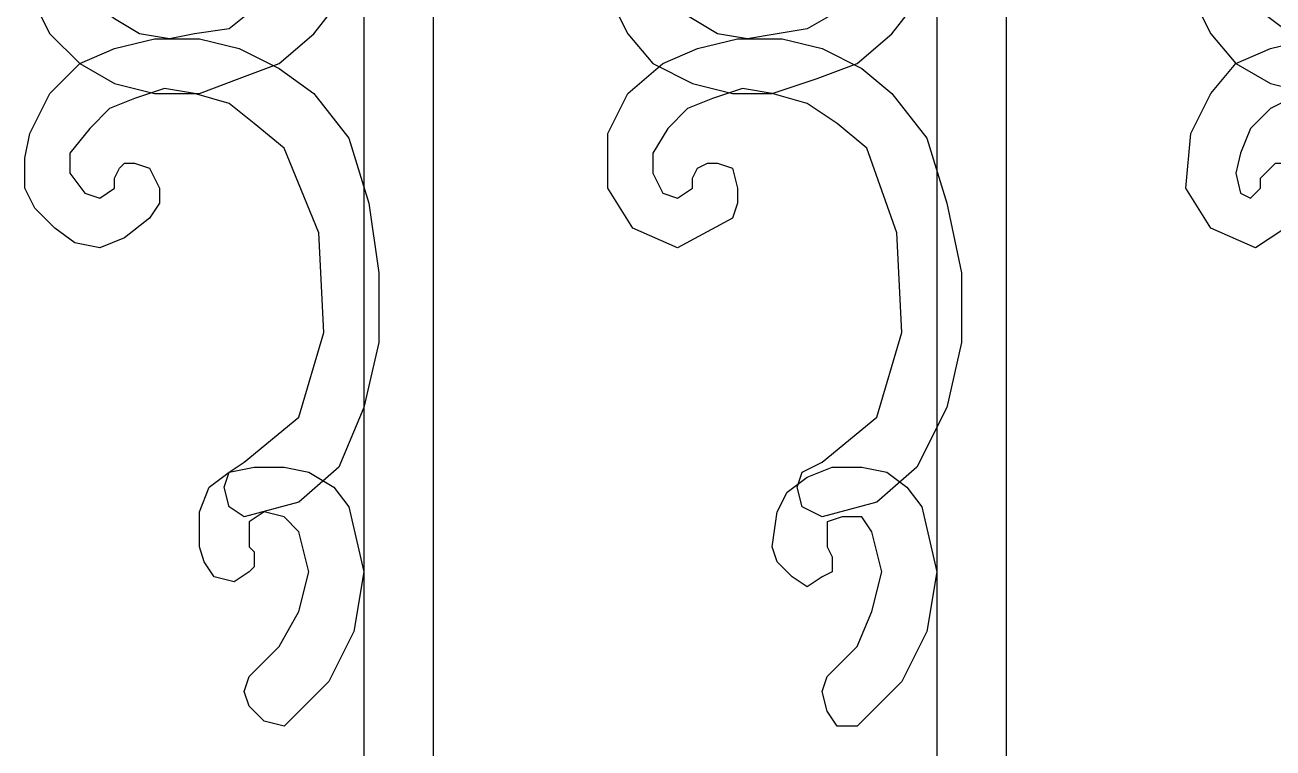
# Model space of a CAD drawing. Header units: centimetres. Extents: x -51 to 47, y -44 to 100.
# Drawn here: x -24.88 to -1.85, y 48.43 to 61.77 of the extents above; entities that cross this region are included whole.
import ezdxf

# ---------------------------------------------------------------- set-up
doc = ezdxf.new("R2010")
doc.units = ezdxf.units.CM
doc.header["$MEASUREMENT"] = 0
doc.layers.add('layer 1', color=7, linetype='Continuous')

msp = doc.modelspace()

# ---------------------------------------------------------------- linework, layer by layer
at = {"layer": 'layer 1', "color": 108}
for points, knots in [([(-18.62597, 42.30097), (-18.62597, 42.30097), (-18.62597, 79.35236), (-18.62597, 79.35236), (-18.62597, 79.35236), (-18.62597, 79.35236), (-17.33883, 79.35236), (-17.33883, 79.35236), (-17.33883, 79.35236), (-17.33883, 79.35236), (-17.33883, 42.30097), (-17.33883, 42.30097), (-17.33883, 42.30097), (-17.33883, 42.30097), (-18.62597, 42.30097), (-18.62597, 42.30097)], [0, 0, 0, 0, 0.25, 0.25, 0.25, 0.25, 0.5, 0.5, 0.5, 0.5, 0.75, 0.75, 0.75, 0.75, 1, 1, 1, 1]), ([(-8.053, 42.30097), (-8.053, 42.30097), (-8.053, 79.35236), (-8.053, 79.35236), (-8.053, 79.35236), (-8.053, 79.35236), (-6.76585, 79.35236), (-6.76585, 79.35236), (-6.76585, 79.35236), (-6.76585, 79.35236), (-6.76585, 42.30097), (-6.76585, 42.30097), (-6.76585, 42.30097), (-6.76585, 42.30097), (-8.053, 42.30097), (-8.053, 42.30097)], [0, 0, 0, 0, 0.25, 0.25, 0.25, 0.25, 0.5, 0.5, 0.5, 0.5, 0.75, 0.75, 0.75, 0.75, 1, 1, 1, 1]), ([(-23.22292, 63.17111), (-23.22292, 63.17111), (-23.49874, 63.44693), (-23.49874, 63.44693), (-23.49874, 63.44693), (-23.49874, 63.44693), (-23.77455, 63.35499), (-23.77455, 63.35499), (-23.77455, 63.35499), (-23.77455, 63.35499), (-23.95843, 63.07917), (-23.95843, 63.07917), (-23.95843, 63.07917), (-23.95843, 63.07917), (-23.86649, 62.61948), (-23.86649, 62.61948), (-23.86649, 62.61948), (-23.86649, 62.61948), (-23.59068, 62.15978), (-23.59068, 62.15978), (-23.59068, 62.15978), (-23.59068, 62.15978), (-23.22292, 61.88397), (-23.22292, 61.88397), (-23.22292, 61.88397), (-23.22292, 61.88397), (-22.76323, 61.60815), (-22.76323, 61.60815), (-22.76323, 61.60815), (-22.76323, 61.60815), (-22.21159, 61.51621), (-22.21159, 61.51621), (-22.21159, 61.51621), (-22.21159, 61.51621), (-21.7519, 61.60815), (-21.7519, 61.60815), (-21.7519, 61.60815), (-21.7519, 61.60815), (-21.10832, 61.70009), (-21.10832, 61.70009), (-21.10832, 61.70009), (-21.10832, 61.70009), (-20.64863, 62.06784), (-20.64863, 62.06784), (-20.64863, 62.06784), (-20.64863, 62.06784), (-20.097, 62.52754), (-20.097, 62.52754), (-20.097, 62.52754), (-20.097, 62.52754), (-19.45342, 64.0905), (-19.45342, 64.0905), (-19.45342, 64.0905), (-19.45342, 64.0905), (-19.36148, 65.83734), (-19.36148, 65.83734), (-19.36148, 65.83734), (-19.36148, 65.83734), (-19.72924, 67.49224), (-19.72924, 67.49224), (-19.72924, 67.49224), (-19.72924, 67.49224), (-20.74057, 68.31969), (-20.74057, 68.31969), (-20.74057, 68.31969), (-20.74057, 68.31969), (-21.10832, 68.50357), (-21.10832, 68.50357), (-21.10832, 68.50357), (-21.10832, 68.50357), (-21.20026, 68.87133), (-21.20026, 68.87133), (-21.20026, 68.87133), (-21.20026, 68.87133), (-21.10832, 69.14714), (-21.10832, 69.14714), (-21.10832, 69.14714), (-21.10832, 69.14714), (-20.74057, 69.33102), (-20.74057, 69.33102), (-20.74057, 69.33102), (-20.74057, 69.33102), (-19.72924, 69.0552), (-19.72924, 69.0552), (-19.72924, 69.0552), (-19.72924, 69.0552), (-18.99373, 68.41163), (-18.99373, 68.41163), (-18.99373, 68.41163), (-18.99373, 68.41163), (-18.4421, 67.30836), (-18.4421, 67.30836), (-18.4421, 67.30836), (-18.4421, 67.30836), (-18.25822, 66.11316), (-18.25822, 66.11316), (-18.25822, 66.11316), (-18.25822, 66.11316), (-18.25822, 64.82601), (-18.25822, 64.82601), (-18.25822, 64.82601), (-18.25822, 64.82601), (-18.4421, 63.53887), (-18.4421, 63.53887), (-18.4421, 63.53887), (-18.4421, 63.53887), (-18.90179, 62.4356), (-18.90179, 62.4356), (-18.90179, 62.4356), (-18.90179, 62.4356), (-19.54536, 61.60815), (-19.54536, 61.60815), (-19.54536, 61.60815), (-19.54536, 61.60815), (-20.18894, 61.05652), (-20.18894, 61.05652), (-20.18894, 61.05652), (-20.18894, 61.05652), (-20.92445, 60.7807), (-20.92445, 60.7807), (-20.92445, 60.7807), (-20.92445, 60.7807), (-21.65996, 60.50488), (-21.65996, 60.50488), (-21.65996, 60.50488), (-21.65996, 60.50488), (-22.48741, 60.50488), (-22.48741, 60.50488), (-22.48741, 60.50488), (-22.48741, 60.50488), (-23.22292, 60.68876), (-23.22292, 60.68876), (-23.22292, 60.68876), (-23.22292, 60.68876), (-23.86649, 61.05652), (-23.86649, 61.05652), (-23.86649, 61.05652), (-23.86649, 61.05652), (-24.41813, 61.60815), (-24.41813, 61.60815), (-24.41813, 61.60815), (-24.41813, 61.60815), (-24.78588, 62.34366), (-24.78588, 62.34366), (-24.78588, 62.34366), (-24.78588, 62.34366), (-24.78588, 63.35499), (-24.78588, 63.35499), (-24.78588, 63.35499), (-24.78588, 63.35499), (-24.23425, 64.0905), (-24.23425, 64.0905), (-24.23425, 64.0905), (-24.23425, 64.0905), (-23.49874, 64.36632), (-23.49874, 64.36632), (-23.49874, 64.36632), (-23.49874, 64.36632), (-22.57935, 63.90662), (-22.57935, 63.90662), (-22.57935, 63.90662), (-22.57935, 63.90662), (-22.39547, 63.63081), (-22.39547, 63.63081), (-22.39547, 63.63081), (-22.39547, 63.63081), (-22.39547, 63.26305), (-22.39547, 63.26305), (-22.39547, 63.26305), (-22.39547, 63.26305), (-22.57935, 62.98723), (-22.57935, 62.98723), (-22.57935, 62.98723), (-22.57935, 62.98723), (-22.85516, 62.8953), (-22.85516, 62.8953), (-22.85516, 62.8953), (-22.85516, 62.8953), (-23.03904, 62.8953), (-23.03904, 62.8953), (-23.03904, 62.8953), (-23.03904, 62.8953), (-23.13098, 62.98723), (-23.13098, 62.98723), (-23.13098, 62.98723), (-23.13098, 62.98723), (-23.22292, 63.07917), (-23.22292, 63.07917), (-23.22292, 63.07917), (-23.22292, 63.07917), (-23.22292, 63.17111), (-23.22292, 63.17111)], [0, 0, 0, 0, 0.02083333, 0.02083333, 0.02083333, 0.02083333, 0.04166667, 0.04166667, 0.04166667, 0.04166667, 0.0625, 0.0625, 0.0625, 0.0625, 0.08333333, 0.08333333, 0.08333333, 0.08333333, 0.10416667, 0.10416667, 0.10416667, 0.10416667, 0.125, 0.125, 0.125, 0.125, 0.14583333, 0.14583333, 0.14583333, 0.14583333, 0.16666667, 0.16666667, 0.16666667, 0.16666667, 0.1875, 0.1875, 0.1875, 0.1875, 0.20833333, 0.20833333, 0.20833333, 0.20833333, 0.22916667, 0.22916667, 0.22916667, 0.22916667, 0.25, 0.25, 0.25, 0.25, 0.27083333, 0.27083333, 0.27083333, 0.27083333, 0.29166667, 0.29166667, 0.29166667, 0.29166667, 0.3125, 0.3125, 0.3125, 0.3125, 0.33333333, 0.33333333, 0.33333333, 0.33333333, 0.35416667, 0.35416667, 0.35416667, 0.35416667, 0.375, 0.375, 0.375, 0.375, 0.39583333, 0.39583333, 0.39583333, 0.39583333, 0.41666667, 0.41666667, 0.41666667, 0.41666667, 0.4375, 0.4375, 0.4375, 0.4375, 0.45833333, 0.45833333, 0.45833333, 0.45833333, 0.47916667, 0.47916667, 0.47916667, 0.47916667, 0.5, 0.5, 0.5, 0.5, 0.52083333, 0.52083333, 0.52083333, 0.52083333, 0.54166667, 0.54166667, 0.54166667, 0.54166667, 0.5625, 0.5625, 0.5625, 0.5625, 0.58333333, 0.58333333, 0.58333333, 0.58333333, 0.60416667, 0.60416667, 0.60416667, 0.60416667, 0.625, 0.625, 0.625, 0.625, 0.64583333, 0.64583333, 0.64583333, 0.64583333, 0.66666667, 0.66666667, 0.66666667, 0.66666667, 0.6875, 0.6875, 0.6875, 0.6875, 0.70833333, 0.70833333, 0.70833333, 0.70833333, 0.72916667, 0.72916667, 0.72916667, 0.72916667, 0.75, 0.75, 0.75, 0.75, 0.77083333, 0.77083333, 0.77083333, 0.77083333, 0.79166667, 0.79166667, 0.79166667, 0.79166667, 0.8125, 0.8125, 0.8125, 0.8125, 0.83333333, 0.83333333, 0.83333333, 0.83333333, 0.85416667, 0.85416667, 0.85416667, 0.85416667, 0.875, 0.875, 0.875, 0.875, 0.89583333, 0.89583333, 0.89583333, 0.89583333, 0.91666667, 0.91666667, 0.91666667, 0.91666667, 0.9375, 0.9375, 0.9375, 0.9375, 0.95833333, 0.95833333, 0.95833333, 0.95833333, 0.97916667, 0.97916667, 0.97916667, 0.97916667, 1, 1, 1, 1]), ([(-12.558, 63.17111), (-12.558, 63.17111), (-12.74188, 63.44693), (-12.74188, 63.44693), (-12.74188, 63.44693), (-12.74188, 63.44693), (-13.0177, 63.35499), (-13.0177, 63.35499), (-13.0177, 63.35499), (-13.0177, 63.35499), (-13.20158, 63.07917), (-13.20158, 63.07917), (-13.20158, 63.07917), (-13.20158, 63.07917), (-13.29352, 62.61948), (-13.29352, 62.61948), (-13.29352, 62.61948), (-13.29352, 62.61948), (-13.0177, 62.15978), (-13.0177, 62.15978), (-13.0177, 62.15978), (-13.0177, 62.15978), (-12.558, 61.88397), (-12.558, 61.88397), (-12.558, 61.88397), (-12.558, 61.88397), (-12.09831, 61.60815), (-12.09831, 61.60815), (-12.09831, 61.60815), (-12.09831, 61.60815), (-11.54668, 61.51621), (-11.54668, 61.51621), (-11.54668, 61.51621), (-11.54668, 61.51621), (-10.99504, 61.60815), (-10.99504, 61.60815), (-10.99504, 61.60815), (-10.99504, 61.60815), (-10.44341, 61.70009), (-10.44341, 61.70009), (-10.44341, 61.70009), (-10.44341, 61.70009), (-9.79984, 62.06784), (-9.79984, 62.06784), (-9.79984, 62.06784), (-9.79984, 62.06784), (-9.2482, 62.52754), (-9.2482, 62.52754), (-9.2482, 62.52754), (-9.2482, 62.52754), (-8.60463, 64.0905), (-8.60463, 64.0905), (-8.60463, 64.0905), (-8.60463, 64.0905), (-8.51269, 65.83734), (-8.51269, 65.83734), (-8.51269, 65.83734), (-8.51269, 65.83734), (-9.06432, 67.49224), (-9.06432, 67.49224), (-9.06432, 67.49224), (-9.06432, 67.49224), (-10.07565, 68.31969), (-10.07565, 68.31969), (-10.07565, 68.31969), (-10.07565, 68.31969), (-10.35147, 68.50357), (-10.35147, 68.50357), (-10.35147, 68.50357), (-10.35147, 68.50357), (-10.44341, 68.87133), (-10.44341, 68.87133), (-10.44341, 68.87133), (-10.44341, 68.87133), (-10.35147, 69.14714), (-10.35147, 69.14714), (-10.35147, 69.14714), (-10.35147, 69.14714), (-10.07565, 69.33102), (-10.07565, 69.33102), (-10.07565, 69.33102), (-10.07565, 69.33102), (-9.06432, 69.0552), (-9.06432, 69.0552), (-9.06432, 69.0552), (-9.06432, 69.0552), (-8.32881, 68.41163), (-8.32881, 68.41163), (-8.32881, 68.41163), (-8.32881, 68.41163), (-7.77718, 67.30836), (-7.77718, 67.30836), (-7.77718, 67.30836), (-7.77718, 67.30836), (-7.5933, 66.11316), (-7.5933, 66.11316), (-7.5933, 66.11316), (-7.5933, 66.11316), (-7.5933, 64.82601), (-7.5933, 64.82601), (-7.5933, 64.82601), (-7.5933, 64.82601), (-7.77718, 63.53887), (-7.77718, 63.53887), (-7.77718, 63.53887), (-7.77718, 63.53887), (-8.23687, 62.4356), (-8.23687, 62.4356), (-8.23687, 62.4356), (-8.23687, 62.4356), (-8.88045, 61.60815), (-8.88045, 61.60815), (-8.88045, 61.60815), (-8.88045, 61.60815), (-9.52402, 61.05652), (-9.52402, 61.05652), (-9.52402, 61.05652), (-9.52402, 61.05652), (-10.25953, 60.7807), (-10.25953, 60.7807), (-10.25953, 60.7807), (-10.25953, 60.7807), (-11.08698, 60.50488), (-11.08698, 60.50488), (-11.08698, 60.50488), (-11.08698, 60.50488), (-11.82249, 60.50488), (-11.82249, 60.50488), (-11.82249, 60.50488), (-11.82249, 60.50488), (-12.558, 60.68876), (-12.558, 60.68876), (-12.558, 60.68876), (-12.558, 60.68876), (-13.29352, 61.05652), (-13.29352, 61.05652), (-13.29352, 61.05652), (-13.29352, 61.05652), (-13.75321, 61.60815), (-13.75321, 61.60815), (-13.75321, 61.60815), (-13.75321, 61.60815), (-14.12097, 62.34366), (-14.12097, 62.34366), (-14.12097, 62.34366), (-14.12097, 62.34366), (-14.12097, 63.35499), (-14.12097, 63.35499), (-14.12097, 63.35499), (-14.12097, 63.35499), (-13.56933, 64.0905), (-13.56933, 64.0905), (-13.56933, 64.0905), (-13.56933, 64.0905), (-12.74188, 64.36632), (-12.74188, 64.36632), (-12.74188, 64.36632), (-12.74188, 64.36632), (-11.82249, 63.90662), (-11.82249, 63.90662), (-11.82249, 63.90662), (-11.82249, 63.90662), (-11.73055, 63.63081), (-11.73055, 63.63081), (-11.73055, 63.63081), (-11.73055, 63.63081), (-11.73055, 63.26305), (-11.73055, 63.26305), (-11.73055, 63.26305), (-11.73055, 63.26305), (-11.82249, 62.98723), (-11.82249, 62.98723), (-11.82249, 62.98723), (-11.82249, 62.98723), (-12.00637, 62.8953), (-12.00637, 62.8953), (-12.00637, 62.8953), (-12.00637, 62.8953), (-12.28219, 62.8953), (-12.28219, 62.8953), (-12.28219, 62.8953), (-12.28219, 62.8953), (-12.37413, 62.98723), (-12.37413, 62.98723), (-12.37413, 62.98723), (-12.37413, 62.98723), (-12.558, 63.07917), (-12.558, 63.07917), (-12.558, 63.07917), (-12.558, 63.07917), (-12.558, 63.17111), (-12.558, 63.17111)], [0, 0, 0, 0, 0.02083333, 0.02083333, 0.02083333, 0.02083333, 0.04166667, 0.04166667, 0.04166667, 0.04166667, 0.0625, 0.0625, 0.0625, 0.0625, 0.08333333, 0.08333333, 0.08333333, 0.08333333, 0.10416667, 0.10416667, 0.10416667, 0.10416667, 0.125, 0.125, 0.125, 0.125, 0.14583333, 0.14583333, 0.14583333, 0.14583333, 0.16666667, 0.16666667, 0.16666667, 0.16666667, 0.1875, 0.1875, 0.1875, 0.1875, 0.20833333, 0.20833333, 0.20833333, 0.20833333, 0.22916667, 0.22916667, 0.22916667, 0.22916667, 0.25, 0.25, 0.25, 0.25, 0.27083333, 0.27083333, 0.27083333, 0.27083333, 0.29166667, 0.29166667, 0.29166667, 0.29166667, 0.3125, 0.3125, 0.3125, 0.3125, 0.33333333, 0.33333333, 0.33333333, 0.33333333, 0.35416667, 0.35416667, 0.35416667, 0.35416667, 0.375, 0.375, 0.375, 0.375, 0.39583333, 0.39583333, 0.39583333, 0.39583333, 0.41666667, 0.41666667, 0.41666667, 0.41666667, 0.4375, 0.4375, 0.4375, 0.4375, 0.45833333, 0.45833333, 0.45833333, 0.45833333, 0.47916667, 0.47916667, 0.47916667, 0.47916667, 0.5, 0.5, 0.5, 0.5, 0.52083333, 0.52083333, 0.52083333, 0.52083333, 0.54166667, 0.54166667, 0.54166667, 0.54166667, 0.5625, 0.5625, 0.5625, 0.5625, 0.58333333, 0.58333333, 0.58333333, 0.58333333, 0.60416667, 0.60416667, 0.60416667, 0.60416667, 0.625, 0.625, 0.625, 0.625, 0.64583333, 0.64583333, 0.64583333, 0.64583333, 0.66666667, 0.66666667, 0.66666667, 0.66666667, 0.6875, 0.6875, 0.6875, 0.6875, 0.70833333, 0.70833333, 0.70833333, 0.70833333, 0.72916667, 0.72916667, 0.72916667, 0.72916667, 0.75, 0.75, 0.75, 0.75, 0.77083333, 0.77083333, 0.77083333, 0.77083333, 0.79166667, 0.79166667, 0.79166667, 0.79166667, 0.8125, 0.8125, 0.8125, 0.8125, 0.83333333, 0.83333333, 0.83333333, 0.83333333, 0.85416667, 0.85416667, 0.85416667, 0.85416667, 0.875, 0.875, 0.875, 0.875, 0.89583333, 0.89583333, 0.89583333, 0.89583333, 0.91666667, 0.91666667, 0.91666667, 0.91666667, 0.9375, 0.9375, 0.9375, 0.9375, 0.95833333, 0.95833333, 0.95833333, 0.95833333, 0.97916667, 0.97916667, 0.97916667, 0.97916667, 1, 1, 1, 1]), ([(-1.89309, 63.17111), (-1.89309, 63.17111), (-2.1689, 63.44693), (-2.1689, 63.44693), (-2.1689, 63.44693), (-2.1689, 63.44693), (-2.44472, 63.35499), (-2.44472, 63.35499), (-2.44472, 63.35499), (-2.44472, 63.35499), (-2.53666, 63.07917), (-2.53666, 63.07917), (-2.53666, 63.07917), (-2.53666, 63.07917), (-2.44472, 62.61948), (-2.44472, 62.61948), (-2.44472, 62.61948), (-2.44472, 62.61948), (-2.26084, 62.15978), (-2.26084, 62.15978), (-2.26084, 62.15978), (-2.26084, 62.15978), (-1.89309, 61.88397), (-1.89309, 61.88397), (-1.89309, 61.88397), (-1.89309, 61.88397), (-1.52533, 61.60815), (-1.52533, 61.60815), (-1.52533, 61.60815), (-1.52533, 61.60815), (-0.9737, 61.51621), (-0.9737, 61.51621), (-0.9737, 61.51621), (-0.9737, 61.51621), (-0.514, 61.60815), (-0.514, 61.60815), (-0.514, 61.60815), (-0.514, 61.60815), (0.12957, 61.70009), (0.12957, 61.70009), (0.12957, 61.70009), (0.12957, 61.70009), (0.6812, 62.06784), (0.6812, 62.06784), (0.6812, 62.06784), (0.6812, 62.06784), (1.23284, 62.52754), (1.23284, 62.52754), (1.23284, 62.52754), (1.23284, 62.52754), (1.87641, 64.0905), (1.87641, 64.0905), (1.87641, 64.0905), (1.87641, 64.0905), (1.96835, 65.83734), (1.96835, 65.83734), (1.96835, 65.83734), (1.96835, 65.83734), (1.50865, 67.49224), (1.50865, 67.49224), (1.50865, 67.49224), (1.50865, 67.49224), (0.58926, 68.31969), (0.58926, 68.31969), (0.58926, 68.31969), (0.58926, 68.31969), (0.31345, 68.50357), (0.31345, 68.50357), (0.31345, 68.50357), (0.31345, 68.50357), (0.22151, 68.87133), (0.22151, 68.87133), (0.22151, 68.87133), (0.22151, 68.87133), (0.31345, 69.14714), (0.31345, 69.14714), (0.31345, 69.14714), (0.31345, 69.14714), (0.58926, 69.33102), (0.58926, 69.33102), (0.58926, 69.33102), (0.58926, 69.33102), (1.60059, 69.0552), (1.60059, 69.0552), (1.60059, 69.0552), (1.60059, 69.0552), (2.3361, 68.41163), (2.3361, 68.41163), (2.3361, 68.41163), (2.3361, 68.41163), (2.7958, 67.30836), (2.7958, 67.30836), (2.7958, 67.30836), (2.7958, 67.30836), (3.07162, 66.11316), (3.07162, 66.11316), (3.07162, 66.11316), (3.07162, 66.11316), (3.07162, 64.82601), (3.07162, 64.82601), (3.07162, 64.82601), (3.07162, 64.82601), (2.7958, 63.53887), (2.7958, 63.53887), (2.7958, 63.53887), (2.7958, 63.53887), (2.42804, 62.4356), (2.42804, 62.4356), (2.42804, 62.4356), (2.42804, 62.4356), (1.78447, 61.60815), (1.78447, 61.60815), (1.78447, 61.60815), (1.78447, 61.60815), (1.1409, 61.05652), (1.1409, 61.05652), (1.1409, 61.05652), (1.1409, 61.05652), (0.40539, 60.7807), (0.40539, 60.7807), (0.40539, 60.7807), (0.40539, 60.7807), (-0.33013, 60.50488), (-0.33013, 60.50488), (-0.33013, 60.50488), (-0.33013, 60.50488), (-1.15758, 60.50488), (-1.15758, 60.50488), (-1.15758, 60.50488), (-1.15758, 60.50488), (-1.89309, 60.68876), (-1.89309, 60.68876), (-1.89309, 60.68876), (-1.89309, 60.68876), (-2.53666, 61.05652), (-2.53666, 61.05652), (-2.53666, 61.05652), (-2.53666, 61.05652), (-2.99635, 61.60815), (-2.99635, 61.60815), (-2.99635, 61.60815), (-2.99635, 61.60815), (-3.36411, 62.34366), (-3.36411, 62.34366), (-3.36411, 62.34366), (-3.36411, 62.34366), (-3.36411, 63.35499), (-3.36411, 63.35499), (-3.36411, 63.35499), (-3.36411, 63.35499), (-2.90442, 64.0905), (-2.90442, 64.0905), (-2.90442, 64.0905), (-2.90442, 64.0905), (-2.1689, 64.36632), (-2.1689, 64.36632), (-2.1689, 64.36632), (-2.1689, 64.36632), (-1.24951, 63.90662), (-1.24951, 63.90662), (-1.24951, 63.90662), (-1.24951, 63.90662), (-1.06564, 63.63081), (-1.06564, 63.63081), (-1.06564, 63.63081), (-1.06564, 63.63081), (-1.06564, 63.26305), (-1.06564, 63.26305), (-1.06564, 63.26305), (-1.06564, 63.26305), (-1.24951, 62.98723), (-1.24951, 62.98723), (-1.24951, 62.98723), (-1.24951, 62.98723), (-1.52533, 62.8953), (-1.52533, 62.8953), (-1.52533, 62.8953), (-1.52533, 62.8953), (-1.70921, 62.8953), (-1.70921, 62.8953), (-1.70921, 62.8953), (-1.70921, 62.8953), (-1.80115, 62.98723), (-1.80115, 62.98723), (-1.80115, 62.98723), (-1.80115, 62.98723), (-1.89309, 63.07917), (-1.89309, 63.07917), (-1.89309, 63.07917), (-1.89309, 63.07917), (-1.89309, 63.17111), (-1.89309, 63.17111)], [0, 0, 0, 0, 0.02083333, 0.02083333, 0.02083333, 0.02083333, 0.04166667, 0.04166667, 0.04166667, 0.04166667, 0.0625, 0.0625, 0.0625, 0.0625, 0.08333333, 0.08333333, 0.08333333, 0.08333333, 0.10416667, 0.10416667, 0.10416667, 0.10416667, 0.125, 0.125, 0.125, 0.125, 0.14583333, 0.14583333, 0.14583333, 0.14583333, 0.16666667, 0.16666667, 0.16666667, 0.16666667, 0.1875, 0.1875, 0.1875, 0.1875, 0.20833333, 0.20833333, 0.20833333, 0.20833333, 0.22916667, 0.22916667, 0.22916667, 0.22916667, 0.25, 0.25, 0.25, 0.25, 0.27083333, 0.27083333, 0.27083333, 0.27083333, 0.29166667, 0.29166667, 0.29166667, 0.29166667, 0.3125, 0.3125, 0.3125, 0.3125, 0.33333333, 0.33333333, 0.33333333, 0.33333333, 0.35416667, 0.35416667, 0.35416667, 0.35416667, 0.375, 0.375, 0.375, 0.375, 0.39583333, 0.39583333, 0.39583333, 0.39583333, 0.41666667, 0.41666667, 0.41666667, 0.41666667, 0.4375, 0.4375, 0.4375, 0.4375, 0.45833333, 0.45833333, 0.45833333, 0.45833333, 0.47916667, 0.47916667, 0.47916667, 0.47916667, 0.5, 0.5, 0.5, 0.5, 0.52083333, 0.52083333, 0.52083333, 0.52083333, 0.54166667, 0.54166667, 0.54166667, 0.54166667, 0.5625, 0.5625, 0.5625, 0.5625, 0.58333333, 0.58333333, 0.58333333, 0.58333333, 0.60416667, 0.60416667, 0.60416667, 0.60416667, 0.625, 0.625, 0.625, 0.625, 0.64583333, 0.64583333, 0.64583333, 0.64583333, 0.66666667, 0.66666667, 0.66666667, 0.66666667, 0.6875, 0.6875, 0.6875, 0.6875, 0.70833333, 0.70833333, 0.70833333, 0.70833333, 0.72916667, 0.72916667, 0.72916667, 0.72916667, 0.75, 0.75, 0.75, 0.75, 0.77083333, 0.77083333, 0.77083333, 0.77083333, 0.79166667, 0.79166667, 0.79166667, 0.79166667, 0.8125, 0.8125, 0.8125, 0.8125, 0.83333333, 0.83333333, 0.83333333, 0.83333333, 0.85416667, 0.85416667, 0.85416667, 0.85416667, 0.875, 0.875, 0.875, 0.875, 0.89583333, 0.89583333, 0.89583333, 0.89583333, 0.91666667, 0.91666667, 0.91666667, 0.91666667, 0.9375, 0.9375, 0.9375, 0.9375, 0.95833333, 0.95833333, 0.95833333, 0.95833333, 0.97916667, 0.97916667, 0.97916667, 0.97916667, 1, 1, 1, 1]), ([(-23.22292, 58.75804), (-23.22292, 58.75804), (-23.49874, 58.57417), (-23.49874, 58.57417), (-23.49874, 58.57417), (-23.49874, 58.57417), (-23.77455, 58.6661), (-23.77455, 58.6661), (-23.77455, 58.6661), (-23.77455, 58.6661), (-24.05037, 59.03386), (-24.05037, 59.03386), (-24.05037, 59.03386), (-24.05037, 59.03386), (-24.05037, 59.40162), (-24.05037, 59.40162), (-24.05037, 59.40162), (-24.05037, 59.40162), (-23.68261, 59.86131), (-23.68261, 59.86131), (-23.68261, 59.86131), (-23.68261, 59.86131), (-23.31486, 60.22907), (-23.31486, 60.22907), (-23.31486, 60.22907), (-23.31486, 60.22907), (-22.85516, 60.41294), (-22.85516, 60.41294), (-22.85516, 60.41294), (-22.85516, 60.41294), (-22.30353, 60.59682), (-22.30353, 60.59682), (-22.30353, 60.59682), (-22.30353, 60.59682), (-21.7519, 60.50488), (-21.7519, 60.50488), (-21.7519, 60.50488), (-21.7519, 60.50488), (-21.10832, 60.321), (-21.10832, 60.321), (-21.10832, 60.321), (-21.10832, 60.321), (-20.64863, 59.95325), (-20.64863, 59.95325), (-20.64863, 59.95325), (-20.64863, 59.95325), (-20.097, 59.49355), (-20.097, 59.49355), (-20.097, 59.49355), (-20.097, 59.49355), (-19.45342, 57.93059), (-19.45342, 57.93059), (-19.45342, 57.93059), (-19.45342, 57.93059), (-19.36148, 56.09181), (-19.36148, 56.09181), (-19.36148, 56.09181), (-19.36148, 56.09181), (-19.82118, 54.52885), (-19.82118, 54.52885), (-19.82118, 54.52885), (-19.82118, 54.52885), (-20.83251, 53.7014), (-20.83251, 53.7014), (-20.83251, 53.7014), (-20.83251, 53.7014), (-21.10832, 53.51752), (-21.10832, 53.51752), (-21.10832, 53.51752), (-21.10832, 53.51752), (-21.20026, 53.24171), (-21.20026, 53.24171), (-21.20026, 53.24171), (-21.20026, 53.24171), (-21.10832, 52.87395), (-21.10832, 52.87395), (-21.10832, 52.87395), (-21.10832, 52.87395), (-20.83251, 52.69007), (-20.83251, 52.69007), (-20.83251, 52.69007), (-20.83251, 52.69007), (-19.82118, 52.96589), (-19.82118, 52.96589), (-19.82118, 52.96589), (-19.82118, 52.96589), (-19.08567, 53.60946), (-19.08567, 53.60946), (-19.08567, 53.60946), (-19.08567, 53.60946), (-18.62597, 54.71273), (-18.62597, 54.71273), (-18.62597, 54.71273), (-18.62597, 54.71273), (-18.35016, 55.90794), (-18.35016, 55.90794), (-18.35016, 55.90794), (-18.35016, 55.90794), (-18.35016, 57.19508), (-18.35016, 57.19508), (-18.35016, 57.19508), (-18.35016, 57.19508), (-18.53403, 58.48223), (-18.53403, 58.48223), (-18.53403, 58.48223), (-18.53403, 58.48223), (-18.90179, 59.67743), (-18.90179, 59.67743), (-18.90179, 59.67743), (-18.90179, 59.67743), (-19.54536, 60.50488), (-19.54536, 60.50488), (-19.54536, 60.50488), (-19.54536, 60.50488), (-20.18894, 60.96458), (-20.18894, 60.96458), (-20.18894, 60.96458), (-20.18894, 60.96458), (-20.92445, 61.33233), (-20.92445, 61.33233), (-20.92445, 61.33233), (-20.92445, 61.33233), (-21.65996, 61.51621), (-21.65996, 61.51621), (-21.65996, 61.51621), (-21.65996, 61.51621), (-22.48741, 61.51621), (-22.48741, 61.51621), (-22.48741, 61.51621), (-22.48741, 61.51621), (-23.22292, 61.33233), (-23.22292, 61.33233), (-23.22292, 61.33233), (-23.22292, 61.33233), (-23.86649, 61.05652), (-23.86649, 61.05652), (-23.86649, 61.05652), (-23.86649, 61.05652), (-24.41813, 60.50488), (-24.41813, 60.50488), (-24.41813, 60.50488), (-24.41813, 60.50488), (-24.78588, 59.76937), (-24.78588, 59.76937), (-24.78588, 59.76937), (-24.78588, 59.76937), (-24.87782, 59.30968), (-24.87782, 59.30968), (-24.87782, 59.30968), (-24.87782, 59.30968), (-24.87782, 58.75804), (-24.87782, 58.75804), (-24.87782, 58.75804), (-24.87782, 58.75804), (-24.69394, 58.39029), (-24.69394, 58.39029), (-24.69394, 58.39029), (-24.69394, 58.39029), (-24.32619, 58.02253), (-24.32619, 58.02253), (-24.32619, 58.02253), (-24.32619, 58.02253), (-23.95843, 57.74671), (-23.95843, 57.74671), (-23.95843, 57.74671), (-23.95843, 57.74671), (-23.49874, 57.65478), (-23.49874, 57.65478), (-23.49874, 57.65478), (-23.49874, 57.65478), (-23.03904, 57.83865), (-23.03904, 57.83865), (-23.03904, 57.83865), (-23.03904, 57.83865), (-22.57935, 58.20641), (-22.57935, 58.20641), (-22.57935, 58.20641), (-22.57935, 58.20641), (-22.39547, 58.48223), (-22.39547, 58.48223), (-22.39547, 58.48223), (-22.39547, 58.48223), (-22.39547, 58.75804), (-22.39547, 58.75804), (-22.39547, 58.75804), (-22.39547, 58.75804), (-22.57935, 59.1258), (-22.57935, 59.1258), (-22.57935, 59.1258), (-22.57935, 59.1258), (-22.85516, 59.21774), (-22.85516, 59.21774), (-22.85516, 59.21774), (-22.85516, 59.21774), (-23.03904, 59.21774), (-23.03904, 59.21774), (-23.03904, 59.21774), (-23.03904, 59.21774), (-23.13098, 59.1258), (-23.13098, 59.1258), (-23.13098, 59.1258), (-23.13098, 59.1258), (-23.22292, 58.94192), (-23.22292, 58.94192), (-23.22292, 58.94192), (-23.22292, 58.94192), (-23.22292, 58.75804), (-23.22292, 58.75804)], [0, 0, 0, 0, 0.01923077, 0.01923077, 0.01923077, 0.01923077, 0.03846154, 0.03846154, 0.03846154, 0.03846154, 0.05769231, 0.05769231, 0.05769231, 0.05769231, 0.07692308, 0.07692308, 0.07692308, 0.07692308, 0.09615385, 0.09615385, 0.09615385, 0.09615385, 0.11538462, 0.11538462, 0.11538462, 0.11538462, 0.13461538, 0.13461538, 0.13461538, 0.13461538, 0.15384615, 0.15384615, 0.15384615, 0.15384615, 0.17307692, 0.17307692, 0.17307692, 0.17307692, 0.19230769, 0.19230769, 0.19230769, 0.19230769, 0.21153846, 0.21153846, 0.21153846, 0.21153846, 0.23076923, 0.23076923, 0.23076923, 0.23076923, 0.25, 0.25, 0.25, 0.25, 0.26923077, 0.26923077, 0.26923077, 0.26923077, 0.28846154, 0.28846154, 0.28846154, 0.28846154, 0.30769231, 0.30769231, 0.30769231, 0.30769231, 0.32692308, 0.32692308, 0.32692308, 0.32692308, 0.34615385, 0.34615385, 0.34615385, 0.34615385, 0.36538462, 0.36538462, 0.36538462, 0.36538462, 0.38461538, 0.38461538, 0.38461538, 0.38461538, 0.40384615, 0.40384615, 0.40384615, 0.40384615, 0.42307692, 0.42307692, 0.42307692, 0.42307692, 0.44230769, 0.44230769, 0.44230769, 0.44230769, 0.46153846, 0.46153846, 0.46153846, 0.46153846, 0.48076923, 0.48076923, 0.48076923, 0.48076923, 0.5, 0.5, 0.5, 0.5, 0.51923077, 0.51923077, 0.51923077, 0.51923077, 0.53846154, 0.53846154, 0.53846154, 0.53846154, 0.55769231, 0.55769231, 0.55769231, 0.55769231, 0.57692308, 0.57692308, 0.57692308, 0.57692308, 0.59615385, 0.59615385, 0.59615385, 0.59615385, 0.61538462, 0.61538462, 0.61538462, 0.61538462, 0.63461538, 0.63461538, 0.63461538, 0.63461538, 0.65384615, 0.65384615, 0.65384615, 0.65384615, 0.67307692, 0.67307692, 0.67307692, 0.67307692, 0.69230769, 0.69230769, 0.69230769, 0.69230769, 0.71153846, 0.71153846, 0.71153846, 0.71153846, 0.73076923, 0.73076923, 0.73076923, 0.73076923, 0.75, 0.75, 0.75, 0.75, 0.76923077, 0.76923077, 0.76923077, 0.76923077, 0.78846154, 0.78846154, 0.78846154, 0.78846154, 0.80769231, 0.80769231, 0.80769231, 0.80769231, 0.82692308, 0.82692308, 0.82692308, 0.82692308, 0.84615385, 0.84615385, 0.84615385, 0.84615385, 0.86538462, 0.86538462, 0.86538462, 0.86538462, 0.88461538, 0.88461538, 0.88461538, 0.88461538, 0.90384615, 0.90384615, 0.90384615, 0.90384615, 0.92307692, 0.92307692, 0.92307692, 0.92307692, 0.94230769, 0.94230769, 0.94230769, 0.94230769, 0.96153846, 0.96153846, 0.96153846, 0.96153846, 0.98076923, 0.98076923, 0.98076923, 0.98076923, 1, 1, 1, 1]), ([(-12.558, 58.75804), (-12.558, 58.75804), (-12.83382, 58.57417), (-12.83382, 58.57417), (-12.83382, 58.57417), (-12.83382, 58.57417), (-13.10964, 58.6661), (-13.10964, 58.6661), (-13.10964, 58.6661), (-13.10964, 58.6661), (-13.29352, 59.03386), (-13.29352, 59.03386), (-13.29352, 59.03386), (-13.29352, 59.03386), (-13.29352, 59.40162), (-13.29352, 59.40162), (-13.29352, 59.40162), (-13.29352, 59.40162), (-13.0177, 59.86131), (-13.0177, 59.86131), (-13.0177, 59.86131), (-13.0177, 59.86131), (-12.64994, 60.22907), (-12.64994, 60.22907), (-12.64994, 60.22907), (-12.64994, 60.22907), (-12.19025, 60.41294), (-12.19025, 60.41294), (-12.19025, 60.41294), (-12.19025, 60.41294), (-11.63861, 60.59682), (-11.63861, 60.59682), (-11.63861, 60.59682), (-11.63861, 60.59682), (-11.08698, 60.50488), (-11.08698, 60.50488), (-11.08698, 60.50488), (-11.08698, 60.50488), (-10.44341, 60.321), (-10.44341, 60.321), (-10.44341, 60.321), (-10.44341, 60.321), (-9.89177, 59.95325), (-9.89177, 59.95325), (-9.89177, 59.95325), (-9.89177, 59.95325), (-9.34014, 59.49355), (-9.34014, 59.49355), (-9.34014, 59.49355), (-9.34014, 59.49355), (-8.78851, 57.93059), (-8.78851, 57.93059), (-8.78851, 57.93059), (-8.78851, 57.93059), (-8.69657, 56.09181), (-8.69657, 56.09181), (-8.69657, 56.09181), (-8.69657, 56.09181), (-9.15626, 54.52885), (-9.15626, 54.52885), (-9.15626, 54.52885), (-9.15626, 54.52885), (-10.16759, 53.7014), (-10.16759, 53.7014), (-10.16759, 53.7014), (-10.16759, 53.7014), (-10.53535, 53.51752), (-10.53535, 53.51752), (-10.53535, 53.51752), (-10.53535, 53.51752), (-10.62729, 53.24171), (-10.62729, 53.24171), (-10.62729, 53.24171), (-10.62729, 53.24171), (-10.53535, 52.87395), (-10.53535, 52.87395), (-10.53535, 52.87395), (-10.53535, 52.87395), (-10.16759, 52.69007), (-10.16759, 52.69007), (-10.16759, 52.69007), (-10.16759, 52.69007), (-9.15626, 52.96589), (-9.15626, 52.96589), (-9.15626, 52.96589), (-9.15626, 52.96589), (-8.42075, 53.60946), (-8.42075, 53.60946), (-8.42075, 53.60946), (-8.42075, 53.60946), (-7.86912, 54.71273), (-7.86912, 54.71273), (-7.86912, 54.71273), (-7.86912, 54.71273), (-7.5933, 55.90794), (-7.5933, 55.90794), (-7.5933, 55.90794), (-7.5933, 55.90794), (-7.5933, 57.19508), (-7.5933, 57.19508), (-7.5933, 57.19508), (-7.5933, 57.19508), (-7.86912, 58.48223), (-7.86912, 58.48223), (-7.86912, 58.48223), (-7.86912, 58.48223), (-8.23687, 59.67743), (-8.23687, 59.67743), (-8.23687, 59.67743), (-8.23687, 59.67743), (-8.88045, 60.50488), (-8.88045, 60.50488), (-8.88045, 60.50488), (-8.88045, 60.50488), (-9.43208, 60.96458), (-9.43208, 60.96458), (-9.43208, 60.96458), (-9.43208, 60.96458), (-10.16759, 61.33233), (-10.16759, 61.33233), (-10.16759, 61.33233), (-10.16759, 61.33233), (-10.9031, 61.51621), (-10.9031, 61.51621), (-10.9031, 61.51621), (-10.9031, 61.51621), (-11.73055, 61.51621), (-11.73055, 61.51621), (-11.73055, 61.51621), (-11.73055, 61.51621), (-12.46606, 61.33233), (-12.46606, 61.33233), (-12.46606, 61.33233), (-12.46606, 61.33233), (-13.10964, 61.05652), (-13.10964, 61.05652), (-13.10964, 61.05652), (-13.10964, 61.05652), (-13.75321, 60.50488), (-13.75321, 60.50488), (-13.75321, 60.50488), (-13.75321, 60.50488), (-14.12097, 59.76937), (-14.12097, 59.76937), (-14.12097, 59.76937), (-14.12097, 59.76937), (-14.12097, 58.75804), (-14.12097, 58.75804), (-14.12097, 58.75804), (-14.12097, 58.75804), (-13.66127, 58.02253), (-13.66127, 58.02253), (-13.66127, 58.02253), (-13.66127, 58.02253), (-12.83382, 57.65478), (-12.83382, 57.65478), (-12.83382, 57.65478), (-12.83382, 57.65478), (-11.82249, 58.20641), (-11.82249, 58.20641), (-11.82249, 58.20641), (-11.82249, 58.20641), (-11.73055, 58.48223), (-11.73055, 58.48223), (-11.73055, 58.48223), (-11.73055, 58.48223), (-11.73055, 58.75804), (-11.73055, 58.75804), (-11.73055, 58.75804), (-11.73055, 58.75804), (-11.82249, 59.1258), (-11.82249, 59.1258), (-11.82249, 59.1258), (-11.82249, 59.1258), (-12.09831, 59.21774), (-12.09831, 59.21774), (-12.09831, 59.21774), (-12.09831, 59.21774), (-12.28219, 59.21774), (-12.28219, 59.21774), (-12.28219, 59.21774), (-12.28219, 59.21774), (-12.46606, 59.1258), (-12.46606, 59.1258), (-12.46606, 59.1258), (-12.46606, 59.1258), (-12.558, 58.94192), (-12.558, 58.94192), (-12.558, 58.94192), (-12.558, 58.94192), (-12.558, 58.75804), (-12.558, 58.75804)], [0, 0, 0, 0, 0.02083333, 0.02083333, 0.02083333, 0.02083333, 0.04166667, 0.04166667, 0.04166667, 0.04166667, 0.0625, 0.0625, 0.0625, 0.0625, 0.08333333, 0.08333333, 0.08333333, 0.08333333, 0.10416667, 0.10416667, 0.10416667, 0.10416667, 0.125, 0.125, 0.125, 0.125, 0.14583333, 0.14583333, 0.14583333, 0.14583333, 0.16666667, 0.16666667, 0.16666667, 0.16666667, 0.1875, 0.1875, 0.1875, 0.1875, 0.20833333, 0.20833333, 0.20833333, 0.20833333, 0.22916667, 0.22916667, 0.22916667, 0.22916667, 0.25, 0.25, 0.25, 0.25, 0.27083333, 0.27083333, 0.27083333, 0.27083333, 0.29166667, 0.29166667, 0.29166667, 0.29166667, 0.3125, 0.3125, 0.3125, 0.3125, 0.33333333, 0.33333333, 0.33333333, 0.33333333, 0.35416667, 0.35416667, 0.35416667, 0.35416667, 0.375, 0.375, 0.375, 0.375, 0.39583333, 0.39583333, 0.39583333, 0.39583333, 0.41666667, 0.41666667, 0.41666667, 0.41666667, 0.4375, 0.4375, 0.4375, 0.4375, 0.45833333, 0.45833333, 0.45833333, 0.45833333, 0.47916667, 0.47916667, 0.47916667, 0.47916667, 0.5, 0.5, 0.5, 0.5, 0.52083333, 0.52083333, 0.52083333, 0.52083333, 0.54166667, 0.54166667, 0.54166667, 0.54166667, 0.5625, 0.5625, 0.5625, 0.5625, 0.58333333, 0.58333333, 0.58333333, 0.58333333, 0.60416667, 0.60416667, 0.60416667, 0.60416667, 0.625, 0.625, 0.625, 0.625, 0.64583333, 0.64583333, 0.64583333, 0.64583333, 0.66666667, 0.66666667, 0.66666667, 0.66666667, 0.6875, 0.6875, 0.6875, 0.6875, 0.70833333, 0.70833333, 0.70833333, 0.70833333, 0.72916667, 0.72916667, 0.72916667, 0.72916667, 0.75, 0.75, 0.75, 0.75, 0.77083333, 0.77083333, 0.77083333, 0.77083333, 0.79166667, 0.79166667, 0.79166667, 0.79166667, 0.8125, 0.8125, 0.8125, 0.8125, 0.83333333, 0.83333333, 0.83333333, 0.83333333, 0.85416667, 0.85416667, 0.85416667, 0.85416667, 0.875, 0.875, 0.875, 0.875, 0.89583333, 0.89583333, 0.89583333, 0.89583333, 0.91666667, 0.91666667, 0.91666667, 0.91666667, 0.9375, 0.9375, 0.9375, 0.9375, 0.95833333, 0.95833333, 0.95833333, 0.95833333, 0.97916667, 0.97916667, 0.97916667, 0.97916667, 1, 1, 1, 1]), ([(-2.07696, 58.75804), (-2.07696, 58.75804), (-2.26084, 58.57417), (-2.26084, 58.57417), (-2.26084, 58.57417), (-2.26084, 58.57417), (-2.44472, 58.6661), (-2.44472, 58.6661), (-2.44472, 58.6661), (-2.44472, 58.6661), (-2.53666, 59.03386), (-2.53666, 59.03386), (-2.53666, 59.03386), (-2.53666, 59.03386), (-2.44472, 59.40162), (-2.44472, 59.40162), (-2.44472, 59.40162), (-2.44472, 59.40162), (-2.26084, 59.86131), (-2.26084, 59.86131), (-2.26084, 59.86131), (-2.26084, 59.86131), (-1.89309, 60.22907), (-1.89309, 60.22907), (-1.89309, 60.22907), (-1.89309, 60.22907), (-1.52533, 60.41294), (-1.52533, 60.41294), (-1.52533, 60.41294), (-1.52533, 60.41294), (-0.9737, 60.59682), (-0.9737, 60.59682), (-0.9737, 60.59682), (-0.9737, 60.59682), (-0.514, 60.50488), (-0.514, 60.50488), (-0.514, 60.50488), (-0.514, 60.50488), (0.12957, 60.321), (0.12957, 60.321), (0.12957, 60.321), (0.12957, 60.321), (0.6812, 59.95325), (0.6812, 59.95325), (0.6812, 59.95325), (0.6812, 59.95325), (1.23284, 59.49355), (1.23284, 59.49355), (1.23284, 59.49355), (1.23284, 59.49355), (1.87641, 57.93059), (1.87641, 57.93059), (1.87641, 57.93059), (1.87641, 57.93059), (1.87641, 56.09181), (1.87641, 56.09181), (1.87641, 56.09181), (1.87641, 56.09181), (1.32478, 54.52885), (1.32478, 54.52885), (1.32478, 54.52885), (1.32478, 54.52885), (0.31345, 53.7014), (0.31345, 53.7014), (0.31345, 53.7014), (0.31345, 53.7014), (0.03763, 53.51752), (0.03763, 53.51752), (0.03763, 53.51752), (0.03763, 53.51752), (-0.05431, 53.24171), (-0.05431, 53.24171), (-0.05431, 53.24171), (-0.05431, 53.24171), (0.03763, 52.87395), (0.03763, 52.87395), (0.03763, 52.87395), (0.03763, 52.87395), (0.31345, 52.69007), (0.31345, 52.69007), (0.31345, 52.69007), (0.31345, 52.69007), (1.32478, 52.96589), (1.32478, 52.96589), (1.32478, 52.96589), (1.32478, 52.96589), (2.15223, 53.60946), (2.15223, 53.60946), (2.15223, 53.60946), (2.15223, 53.60946), (2.61192, 54.71273), (2.61192, 54.71273), (2.61192, 54.71273), (2.61192, 54.71273), (2.88774, 55.90794), (2.88774, 55.90794), (2.88774, 55.90794), (2.88774, 55.90794), (2.97968, 57.19508), (2.97968, 57.19508), (2.97968, 57.19508), (2.97968, 57.19508), (2.7958, 58.48223), (2.7958, 58.48223), (2.7958, 58.48223), (2.7958, 58.48223), (2.3361, 59.67743), (2.3361, 59.67743), (2.3361, 59.67743), (2.3361, 59.67743), (1.78447, 60.50488), (1.78447, 60.50488), (1.78447, 60.50488), (1.78447, 60.50488), (1.1409, 60.96458), (1.1409, 60.96458), (1.1409, 60.96458), (1.1409, 60.96458), (0.40539, 61.33233), (0.40539, 61.33233), (0.40539, 61.33233), (0.40539, 61.33233), (-0.33013, 61.51621), (-0.33013, 61.51621), (-0.33013, 61.51621), (-0.33013, 61.51621), (-1.15758, 61.51621), (-1.15758, 61.51621), (-1.15758, 61.51621), (-1.15758, 61.51621), (-1.89309, 61.33233), (-1.89309, 61.33233), (-1.89309, 61.33233), (-1.89309, 61.33233), (-2.53666, 61.05652), (-2.53666, 61.05652), (-2.53666, 61.05652), (-2.53666, 61.05652), (-2.99635, 60.50488), (-2.99635, 60.50488), (-2.99635, 60.50488), (-2.99635, 60.50488), (-3.36411, 59.76937), (-3.36411, 59.76937), (-3.36411, 59.76937), (-3.36411, 59.76937), (-3.45605, 58.75804), (-3.45605, 58.75804), (-3.45605, 58.75804), (-3.45605, 58.75804), (-2.99635, 58.02253), (-2.99635, 58.02253), (-2.99635, 58.02253), (-2.99635, 58.02253), (-2.1689, 57.65478), (-2.1689, 57.65478), (-2.1689, 57.65478), (-2.1689, 57.65478), (-1.34145, 58.20641), (-1.34145, 58.20641), (-1.34145, 58.20641), (-1.34145, 58.20641), (-1.24951, 58.48223), (-1.24951, 58.48223), (-1.24951, 58.48223), (-1.24951, 58.48223), (-1.15758, 58.75804), (-1.15758, 58.75804), (-1.15758, 58.75804), (-1.15758, 58.75804), (-1.24951, 59.1258), (-1.24951, 59.1258), (-1.24951, 59.1258), (-1.24951, 59.1258), (-1.52533, 59.21774), (-1.52533, 59.21774), (-1.52533, 59.21774), (-1.52533, 59.21774), (-1.80115, 59.21774), (-1.80115, 59.21774), (-1.80115, 59.21774), (-1.80115, 59.21774), (-1.89309, 59.1258), (-1.89309, 59.1258), (-1.89309, 59.1258), (-1.89309, 59.1258), (-2.07696, 58.94192), (-2.07696, 58.94192), (-2.07696, 58.94192), (-2.07696, 58.94192), (-2.07696, 58.75804), (-2.07696, 58.75804)], [0, 0, 0, 0, 0.02083333, 0.02083333, 0.02083333, 0.02083333, 0.04166667, 0.04166667, 0.04166667, 0.04166667, 0.0625, 0.0625, 0.0625, 0.0625, 0.08333333, 0.08333333, 0.08333333, 0.08333333, 0.10416667, 0.10416667, 0.10416667, 0.10416667, 0.125, 0.125, 0.125, 0.125, 0.14583333, 0.14583333, 0.14583333, 0.14583333, 0.16666667, 0.16666667, 0.16666667, 0.16666667, 0.1875, 0.1875, 0.1875, 0.1875, 0.20833333, 0.20833333, 0.20833333, 0.20833333, 0.22916667, 0.22916667, 0.22916667, 0.22916667, 0.25, 0.25, 0.25, 0.25, 0.27083333, 0.27083333, 0.27083333, 0.27083333, 0.29166667, 0.29166667, 0.29166667, 0.29166667, 0.3125, 0.3125, 0.3125, 0.3125, 0.33333333, 0.33333333, 0.33333333, 0.33333333, 0.35416667, 0.35416667, 0.35416667, 0.35416667, 0.375, 0.375, 0.375, 0.375, 0.39583333, 0.39583333, 0.39583333, 0.39583333, 0.41666667, 0.41666667, 0.41666667, 0.41666667, 0.4375, 0.4375, 0.4375, 0.4375, 0.45833333, 0.45833333, 0.45833333, 0.45833333, 0.47916667, 0.47916667, 0.47916667, 0.47916667, 0.5, 0.5, 0.5, 0.5, 0.52083333, 0.52083333, 0.52083333, 0.52083333, 0.54166667, 0.54166667, 0.54166667, 0.54166667, 0.5625, 0.5625, 0.5625, 0.5625, 0.58333333, 0.58333333, 0.58333333, 0.58333333, 0.60416667, 0.60416667, 0.60416667, 0.60416667, 0.625, 0.625, 0.625, 0.625, 0.64583333, 0.64583333, 0.64583333, 0.64583333, 0.66666667, 0.66666667, 0.66666667, 0.66666667, 0.6875, 0.6875, 0.6875, 0.6875, 0.70833333, 0.70833333, 0.70833333, 0.70833333, 0.72916667, 0.72916667, 0.72916667, 0.72916667, 0.75, 0.75, 0.75, 0.75, 0.77083333, 0.77083333, 0.77083333, 0.77083333, 0.79166667, 0.79166667, 0.79166667, 0.79166667, 0.8125, 0.8125, 0.8125, 0.8125, 0.83333333, 0.83333333, 0.83333333, 0.83333333, 0.85416667, 0.85416667, 0.85416667, 0.85416667, 0.875, 0.875, 0.875, 0.875, 0.89583333, 0.89583333, 0.89583333, 0.89583333, 0.91666667, 0.91666667, 0.91666667, 0.91666667, 0.9375, 0.9375, 0.9375, 0.9375, 0.95833333, 0.95833333, 0.95833333, 0.95833333, 0.97916667, 0.97916667, 0.97916667, 0.97916667, 1, 1, 1, 1]), ([(-20.097, 48.82864), (-20.097, 48.82864), (-19.26955, 49.65609), (-19.26955, 49.65609), (-19.26955, 49.65609), (-19.26955, 49.65609), (-18.80985, 50.57548), (-18.80985, 50.57548), (-18.80985, 50.57548), (-18.80985, 50.57548), (-18.62597, 51.67874), (-18.62597, 51.67874), (-18.62597, 51.67874), (-18.62597, 51.67874), (-18.90179, 52.87395), (-18.90179, 52.87395), (-18.90179, 52.87395), (-18.90179, 52.87395), (-19.17761, 53.24171), (-19.17761, 53.24171), (-19.17761, 53.24171), (-19.17761, 53.24171), (-19.6373, 53.51752), (-19.6373, 53.51752), (-19.6373, 53.51752), (-19.6373, 53.51752), (-20.097, 53.60946), (-20.097, 53.60946), (-20.097, 53.60946), (-20.097, 53.60946), (-20.64863, 53.60946), (-20.64863, 53.60946), (-20.64863, 53.60946), (-20.64863, 53.60946), (-21.10832, 53.51752), (-21.10832, 53.51752), (-21.10832, 53.51752), (-21.10832, 53.51752), (-21.47608, 53.24171), (-21.47608, 53.24171), (-21.47608, 53.24171), (-21.47608, 53.24171), (-21.65996, 52.78201), (-21.65996, 52.78201), (-21.65996, 52.78201), (-21.65996, 52.78201), (-21.65996, 52.13844), (-21.65996, 52.13844), (-21.65996, 52.13844), (-21.65996, 52.13844), (-21.56802, 51.86262), (-21.56802, 51.86262), (-21.56802, 51.86262), (-21.56802, 51.86262), (-21.38414, 51.58681), (-21.38414, 51.58681), (-21.38414, 51.58681), (-21.38414, 51.58681), (-21.01639, 51.49487), (-21.01639, 51.49487), (-21.01639, 51.49487), (-21.01639, 51.49487), (-20.74057, 51.67874), (-20.74057, 51.67874), (-20.74057, 51.67874), (-20.74057, 51.67874), (-20.64863, 51.77068), (-20.64863, 51.77068), (-20.64863, 51.77068), (-20.64863, 51.77068), (-20.64863, 51.95456), (-20.64863, 51.95456), (-20.64863, 51.95456), (-20.64863, 51.95456), (-20.64863, 52.0465), (-20.64863, 52.0465), (-20.64863, 52.0465), (-20.64863, 52.0465), (-20.74057, 52.13844), (-20.74057, 52.13844), (-20.74057, 52.13844), (-20.74057, 52.13844), (-20.74057, 52.59813), (-20.74057, 52.59813), (-20.74057, 52.59813), (-20.74057, 52.59813), (-20.46475, 52.78201), (-20.46475, 52.78201), (-20.46475, 52.78201), (-20.46475, 52.78201), (-20.097, 52.69007), (-20.097, 52.69007), (-20.097, 52.69007), (-20.097, 52.69007), (-19.82118, 52.41426), (-19.82118, 52.41426), (-19.82118, 52.41426), (-19.82118, 52.41426), (-19.6373, 51.67874), (-19.6373, 51.67874), (-19.6373, 51.67874), (-19.6373, 51.67874), (-19.82118, 50.94323), (-19.82118, 50.94323), (-19.82118, 50.94323), (-19.82118, 50.94323), (-20.18894, 50.29966), (-20.18894, 50.29966), (-20.18894, 50.29966), (-20.18894, 50.29966), (-20.74057, 49.74803), (-20.74057, 49.74803), (-20.74057, 49.74803), (-20.74057, 49.74803), (-20.83251, 49.47221), (-20.83251, 49.47221), (-20.83251, 49.47221), (-20.83251, 49.47221), (-20.74057, 49.19639), (-20.74057, 49.19639), (-20.74057, 49.19639), (-20.74057, 49.19639), (-20.46475, 48.92058), (-20.46475, 48.92058), (-20.46475, 48.92058), (-20.46475, 48.92058), (-20.097, 48.82864), (-20.097, 48.82864), (-20.097, 48.82864), (-20.097, 48.82864), (-20.097, 48.82864), (-20.097, 48.82864), (-20.097, 48.82864), (-20.097, 48.82864), (-20.097, 48.82864), (-20.097, 48.82864), (-20.097, 48.82864), (-20.097, 48.82864), (-20.097, 48.82864), (-20.097, 48.82864), (-20.097, 48.82864), (-20.097, 48.82864), (-20.097, 48.82864), (-20.097, 48.82864)], [0, 0, 0, 0, 0.02777778, 0.02777778, 0.02777778, 0.02777778, 0.05555556, 0.05555556, 0.05555556, 0.05555556, 0.08333333, 0.08333333, 0.08333333, 0.08333333, 0.11111111, 0.11111111, 0.11111111, 0.11111111, 0.13888889, 0.13888889, 0.13888889, 0.13888889, 0.16666667, 0.16666667, 0.16666667, 0.16666667, 0.19444444, 0.19444444, 0.19444444, 0.19444444, 0.22222222, 0.22222222, 0.22222222, 0.22222222, 0.25, 0.25, 0.25, 0.25, 0.27777778, 0.27777778, 0.27777778, 0.27777778, 0.30555556, 0.30555556, 0.30555556, 0.30555556, 0.33333333, 0.33333333, 0.33333333, 0.33333333, 0.36111111, 0.36111111, 0.36111111, 0.36111111, 0.38888889, 0.38888889, 0.38888889, 0.38888889, 0.41666667, 0.41666667, 0.41666667, 0.41666667, 0.44444444, 0.44444444, 0.44444444, 0.44444444, 0.47222222, 0.47222222, 0.47222222, 0.47222222, 0.5, 0.5, 0.5, 0.5, 0.52777778, 0.52777778, 0.52777778, 0.52777778, 0.55555556, 0.55555556, 0.55555556, 0.55555556, 0.58333333, 0.58333333, 0.58333333, 0.58333333, 0.61111111, 0.61111111, 0.61111111, 0.61111111, 0.63888889, 0.63888889, 0.63888889, 0.63888889, 0.66666667, 0.66666667, 0.66666667, 0.66666667, 0.69444444, 0.69444444, 0.69444444, 0.69444444, 0.72222222, 0.72222222, 0.72222222, 0.72222222, 0.75, 0.75, 0.75, 0.75, 0.77777778, 0.77777778, 0.77777778, 0.77777778, 0.80555556, 0.80555556, 0.80555556, 0.80555556, 0.83333333, 0.83333333, 0.83333333, 0.83333333, 0.86111111, 0.86111111, 0.86111111, 0.86111111, 0.88888889, 0.88888889, 0.88888889, 0.88888889, 0.91666667, 0.91666667, 0.91666667, 0.91666667, 0.94444444, 0.94444444, 0.94444444, 0.94444444, 0.97222222, 0.97222222, 0.97222222, 0.97222222, 1, 1, 1, 1]), ([(-9.52402, 48.82864), (-9.52402, 48.82864), (-8.69657, 49.65609), (-8.69657, 49.65609), (-8.69657, 49.65609), (-8.69657, 49.65609), (-8.23687, 50.57548), (-8.23687, 50.57548), (-8.23687, 50.57548), (-8.23687, 50.57548), (-8.053, 51.67874), (-8.053, 51.67874), (-8.053, 51.67874), (-8.053, 51.67874), (-8.32881, 52.87395), (-8.32881, 52.87395), (-8.32881, 52.87395), (-8.32881, 52.87395), (-8.60463, 53.24171), (-8.60463, 53.24171), (-8.60463, 53.24171), (-8.60463, 53.24171), (-8.97239, 53.51752), (-8.97239, 53.51752), (-8.97239, 53.51752), (-8.97239, 53.51752), (-9.43208, 53.60946), (-9.43208, 53.60946), (-9.43208, 53.60946), (-9.43208, 53.60946), (-9.98371, 53.60946), (-9.98371, 53.60946), (-9.98371, 53.60946), (-9.98371, 53.60946), (-10.44341, 53.42558), (-10.44341, 53.42558), (-10.44341, 53.42558), (-10.44341, 53.42558), (-10.81116, 53.14977), (-10.81116, 53.14977), (-10.81116, 53.14977), (-10.81116, 53.14977), (-10.99504, 52.78201), (-10.99504, 52.78201), (-10.99504, 52.78201), (-10.99504, 52.78201), (-11.08698, 52.13844), (-11.08698, 52.13844), (-11.08698, 52.13844), (-11.08698, 52.13844), (-10.99504, 51.86262), (-10.99504, 51.86262), (-10.99504, 51.86262), (-10.99504, 51.86262), (-10.71922, 51.58681), (-10.71922, 51.58681), (-10.71922, 51.58681), (-10.71922, 51.58681), (-10.44341, 51.40293), (-10.44341, 51.40293), (-10.44341, 51.40293), (-10.44341, 51.40293), (-10.16759, 51.58681), (-10.16759, 51.58681), (-10.16759, 51.58681), (-10.16759, 51.58681), (-9.98371, 51.67874), (-9.98371, 51.67874), (-9.98371, 51.67874), (-9.98371, 51.67874), (-9.98371, 51.77068), (-9.98371, 51.77068), (-9.98371, 51.77068), (-9.98371, 51.77068), (-9.98371, 51.95456), (-9.98371, 51.95456), (-9.98371, 51.95456), (-9.98371, 51.95456), (-10.07565, 52.13844), (-10.07565, 52.13844), (-10.07565, 52.13844), (-10.07565, 52.13844), (-10.07565, 52.59813), (-10.07565, 52.59813), (-10.07565, 52.59813), (-10.07565, 52.59813), (-9.79984, 52.69007), (-9.79984, 52.69007), (-9.79984, 52.69007), (-9.79984, 52.69007), (-9.43208, 52.69007), (-9.43208, 52.69007), (-9.43208, 52.69007), (-9.43208, 52.69007), (-9.2482, 52.41426), (-9.2482, 52.41426), (-9.2482, 52.41426), (-9.2482, 52.41426), (-9.06432, 51.67874), (-9.06432, 51.67874), (-9.06432, 51.67874), (-9.06432, 51.67874), (-9.2482, 50.94323), (-9.2482, 50.94323), (-9.2482, 50.94323), (-9.2482, 50.94323), (-9.52402, 50.29966), (-9.52402, 50.29966), (-9.52402, 50.29966), (-9.52402, 50.29966), (-10.07565, 49.74803), (-10.07565, 49.74803), (-10.07565, 49.74803), (-10.07565, 49.74803), (-10.16759, 49.47221), (-10.16759, 49.47221), (-10.16759, 49.47221), (-10.16759, 49.47221), (-10.07565, 49.10445), (-10.07565, 49.10445), (-10.07565, 49.10445), (-10.07565, 49.10445), (-9.89177, 48.82864), (-9.89177, 48.82864), (-9.89177, 48.82864), (-9.89177, 48.82864), (-9.52402, 48.82864), (-9.52402, 48.82864), (-9.52402, 48.82864), (-9.52402, 48.82864), (-9.52402, 48.82864), (-9.52402, 48.82864), (-9.52402, 48.82864), (-9.52402, 48.82864), (-9.52402, 48.82864), (-9.52402, 48.82864), (-9.52402, 48.82864), (-9.52402, 48.82864), (-9.52402, 48.82864), (-9.52402, 48.82864), (-9.52402, 48.82864), (-9.52402, 48.82864), (-9.52402, 48.82864), (-9.52402, 48.82864)], [0, 0, 0, 0, 0.02777778, 0.02777778, 0.02777778, 0.02777778, 0.05555556, 0.05555556, 0.05555556, 0.05555556, 0.08333333, 0.08333333, 0.08333333, 0.08333333, 0.11111111, 0.11111111, 0.11111111, 0.11111111, 0.13888889, 0.13888889, 0.13888889, 0.13888889, 0.16666667, 0.16666667, 0.16666667, 0.16666667, 0.19444444, 0.19444444, 0.19444444, 0.19444444, 0.22222222, 0.22222222, 0.22222222, 0.22222222, 0.25, 0.25, 0.25, 0.25, 0.27777778, 0.27777778, 0.27777778, 0.27777778, 0.30555556, 0.30555556, 0.30555556, 0.30555556, 0.33333333, 0.33333333, 0.33333333, 0.33333333, 0.36111111, 0.36111111, 0.36111111, 0.36111111, 0.38888889, 0.38888889, 0.38888889, 0.38888889, 0.41666667, 0.41666667, 0.41666667, 0.41666667, 0.44444444, 0.44444444, 0.44444444, 0.44444444, 0.47222222, 0.47222222, 0.47222222, 0.47222222, 0.5, 0.5, 0.5, 0.5, 0.52777778, 0.52777778, 0.52777778, 0.52777778, 0.55555556, 0.55555556, 0.55555556, 0.55555556, 0.58333333, 0.58333333, 0.58333333, 0.58333333, 0.61111111, 0.61111111, 0.61111111, 0.61111111, 0.63888889, 0.63888889, 0.63888889, 0.63888889, 0.66666667, 0.66666667, 0.66666667, 0.66666667, 0.69444444, 0.69444444, 0.69444444, 0.69444444, 0.72222222, 0.72222222, 0.72222222, 0.72222222, 0.75, 0.75, 0.75, 0.75, 0.77777778, 0.77777778, 0.77777778, 0.77777778, 0.80555556, 0.80555556, 0.80555556, 0.80555556, 0.83333333, 0.83333333, 0.83333333, 0.83333333, 0.86111111, 0.86111111, 0.86111111, 0.86111111, 0.88888889, 0.88888889, 0.88888889, 0.88888889, 0.91666667, 0.91666667, 0.91666667, 0.91666667, 0.94444444, 0.94444444, 0.94444444, 0.94444444, 0.97222222, 0.97222222, 0.97222222, 0.97222222, 1, 1, 1, 1])]:
    msp.add_open_spline(points, degree=3, knots=knots, dxfattribs=at)

doc.saveas('drawing.dxf')
